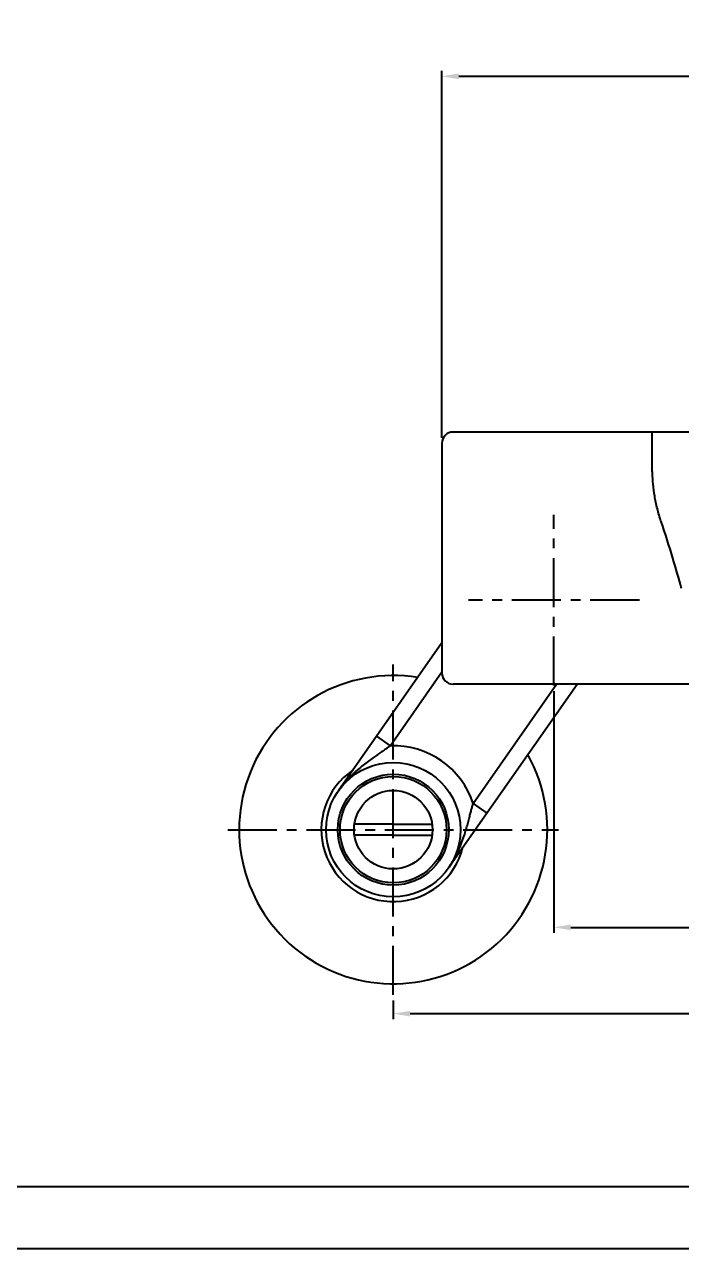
# Model space of a CAD drawing. Extents: x 38931 to 39525, y 15845 to 16265.
# Drawn here: x 39209.3 to 39326.5, y 15845 to 16063.5 of the extents above; entities that cross this region are included whole.
import ezdxf

# ---------------------------------------------------------------- set-up
doc = ezdxf.new("R2010")
doc.units = 0
doc.header["$LTSCALE"] = 7
doc.header["$MEASUREMENT"] = 0
doc.linetypes.add('CENTER', pattern=[2, 1.25, -0.25, 0.25, -0.25])
doc.layers.get('0').update_dxf_attribs({"color": 2, "linetype": 'CONTINUOUS'})
doc.layers.get('Defpoints').update_dxf_attribs({"linetype": 'CONTINUOUS'})
for name, color, linetype in [('CL', 1, 'CENTER'), ('DIM', 2, 'CONTINUOUS'), ('DWG', 7, 'CONTINUOUS'), ('PRT0001-SHAPE', 7, 'CONTINUOUS'), ('TXT', 4, 'CONTINUOUS')]:
    doc.layers.add(name, color=color, linetype=linetype)
doc.styles.add('GHS', font='romans', dxfattribs={"bigfont": 'ghs'})
doc.dimstyles.new('DIM_WS01', dxfattribs={"dimtxt": 3.5, "dimasz": 3, "dimexe": 1, "dimexo": 1, "dimgap": 1, "dimtad": 1, "dimdec": 4, "dimzin": 9, "dimdsep": 46, "dimtxsty": 'GHS', "dimcen": -2, "dimclrd": 256, "dimclre": 256, "dimclrt": 256, "dimadec": 4, "dimazin": 2, "dimtfac": 1, "dimtdec": 4, "dimtix": 1, "dimtmove": 0, "dimatfit": 1, "dimfxl": 0, "dimtolj": 1, "dimtzin": 0, "dimlwd": -1, "dimlwe": -1, "dimarcsym": 0})

# ---------------------------------------------------------------- blocks, each defined once
blk = doc.blocks.new('*D7')
at = {"layer": 'Defpoints', "color": 0}
for p in [(39433.76, 16054.22), (39283.76, 15988.72), (39433.76, 15988.72)]:
    blk.add_point(p, dxfattribs=at)
at = {"layer": 'DIM'}
for p, q in [((39283.76, 15989.72), (39283.76, 16055.22)), ((39286.76, 16054.22), (39430.76, 16054.22)), ((39433.76, 15989.72), (39433.76, 16055.22))]:
    blk.add_line(p, q, dxfattribs=at)
for points in [[(39286.76, 16054.72), (39286.76, 16053.72), (39283.76, 16054.22)], [(39430.76, 16054.72), (39430.76, 16053.72), (39433.76, 16054.22)]]:
    blk.add_solid(points, dxfattribs=at)
at = {"layer": 'DIM', "insert": (39358.76, 16056.97), "char_height": 3.5, "attachment_point": 5, "style": 'GHS'}
blk.add_mtext('\\A1;150', dxfattribs=at)

msp = doc.modelspace()

# ---------------------------------------------------------------- linework, layer by layer
at = {"linetype": 'Continuous'}
msp.add_lwpolyline([(38930.64928, 15845.01461), (39524.64928, 15845.01461), (39524.64928, 16265.01461), (38930.64928, 16265.01461)], close=True, dxfattribs=at)
at = {"layer": 'CL'}
for p, q in [((39303.75612, 15945.48145), (39303.75612, 15975.9667)), ((39318.99875, 15960.72407), (39288.5135, 15960.72407)), ((39275.07726, 15890.2665), (39275.07726, 15949.2665)), ((39245.57726, 15919.7665), (39304.57726, 15919.7665))]:
    msp.add_line(p, q, dxfattribs=at)
at = {"layer": 'DIM'}
for p, q in [((39303.75612, 15944.48145), (39303.75612, 15901.32978)), ((39306.75612, 15902.32978), (39410.75612, 15902.32978)), ((39275.07726, 15889.2665), (39275.07726, 15885.93021)), ((39278.07726, 15886.93021), (39439.43476, 15886.93021))]:
    msp.add_line(p, q, dxfattribs=at)
for points in [[(39306.75612, 15902.82978), (39306.75612, 15901.82978), (39303.75612, 15902.32978)], [(39278.07726, 15887.43021), (39278.07726, 15886.43021), (39275.07726, 15886.93021)]]:
    msp.add_solid(points, dxfattribs=at)
at = {"layer": 'DWG', "linetype": 'Continuous'}
for p, q in [((39283.75612, 15988.72398), (39283.75612, 15947.72408)), ((39330.34244, 15990.72408), (39285.75612, 15990.72408)), ((39431.75612, 15945.72408), (39285.75612, 15945.72408))]:
    msp.add_line(p, q, dxfattribs=at)
at = {"layer": 'DWG'}
for p, q in [((39283.75626, 15953.08351), (39265.24733, 15926.6511)), ((39283.75612, 15953.08239), (39265.24747, 15926.64931)), ((39283.75613, 15947.85168), (39274.58809, 15934.75834)), ((39284.90712, 15912.88347), (39307.90236, 15945.72408)), ((39289.33258, 15924.43403), (39304.24004, 15945.72408)), ((39274.58809, 15934.75834), (39272.13063, 15936.47907)), ((39289.33258, 15924.43403), (39291.79004, 15922.7133)), ((39275.07723, 15920.7666), (39268.14902, 15920.7666)), ((39275.07723, 15918.7666), (39268.14902, 15918.7666)), ((39275.07723, 15920.7666), (39282.00543, 15920.7666)), ((39275.07723, 15918.7666), (39282.00543, 15918.7666))]:
    msp.add_line(p, q, dxfattribs=at)
for centre, radius in [((39275.0773, 15919.76639), 12), ((39275.07726, 15919.7665), 9.9), ((39275.07726, 15919.7665), 9.5), ((39275.07726, 15919.7665), 7)]:
    msp.add_circle(centre, radius, dxfattribs=at)
at = {"layer": 'DWG', "linetype": 'Continuous'}
for centre, start, end in [((39285.75612, 15988.72408), 90, 180), ((39285.75612, 15947.72408), 180, 270)]:
    msp.add_arc(centre, 2, start, end, dxfattribs=at)
at = {"layer": 'DWG'}
for centre, radius, start, end in [((39275.07726, 15919.7665), 27.5, 80.871885, 29.1276931), ((39275.0773, 15919.76639), 15, 18.1301025, 91.8789413), ((39275.0773, 15919.76639), 12.83935, 124.2068954, 345.7931046)]:
    msp.add_arc(centre, radius, start, end, dxfattribs=at)
for points in [[(39274.58786, 15934.76001), (39274.11531, 15934.42505), (39273.58307, 15934.05316), (39272.98076, 15933.6362), (39272.29898, 15933.16456), (39271.52992, 15932.62598), (39270.67046, 15932.00549), (39269.72382, 15931.28437), (39268.69267, 15930.43242), (39267.58186, 15929.40528), (39266.41693, 15928.15724), (39265.45723, 15926.94493)], [(39285.11168, 15913.18155), (39285.92411, 15914.50062), (39286.69942, 15916.02485), (39287.28483, 15917.42137), (39287.73244, 15918.68192), (39288.08595, 15919.81769), (39288.37472, 15920.83672), (39288.61745, 15921.74249), (39288.82713, 15922.54318), (39289.01262, 15923.25046), (39289.17973, 15923.87653), (39289.33258, 15924.43403)], [(39284.90713, 15912.88347), (39285.05706, 15913.10077)], [(39285.05706, 15913.10077), (39285.11168, 15913.18155)]]:
    msp.add_spline(points, degree=3, dxfattribs=at)
at = {"layer": 'PRT0001-SHAPE', "color": 7, "linetype": 'Continuous'}
msp.add_line((39321.29058, 15984.79231), (39321.29058, 15990.7261), dxfattribs=at)
for centre, radius, start, end in [((39126.09217, 15908.23732), 207.73557, 16.7846136, 18.6720444), ((39132.47127, 15910.07359), 201.09793, 15.2086677, 16.808571)]:
    msp.add_arc(centre, radius, start, end, dxfattribs=at)
for points, knots in [([(39321.32654, 15983.38682), (39321.32045, 15983.5119), (39321.30023, 15983.98013), (39321.29039, 15984.44885), (39321.29042, 15984.79229)], [0, 0, 0, 0, 0.267202761, 1, 1, 1, 1]), ([(39322.8939, 15974.74403), (39322.63712, 15975.50265), (39322.29662, 15976.64298), (39321.94299, 15978.16783), (39321.67465, 15979.62253), (39321.46178, 15981.36007), (39321.3585, 15982.72948), (39321.32651, 15983.38682)], [0, 0, 0, 0, 0.272625402, 0.404551638, 0.532698661, 0.775977144, 1, 1, 1, 1])]:
    msp.add_open_spline(points, degree=3, knots=knots, dxfattribs=at)
at = {"layer": 'TXT', "color": 4, "linetype": 'Continuous'}
msp.add_line((39510.64928, 15856.01461), (38956.64928, 15856.01461), dxfattribs=at)

# ---------------------------------------------------------------- dimensions: what is measured, and where the dimension line sits
at = {"layer": 'DIM'}
dim = msp.add_linear_dim(base=(39433.75612, 16054.22139), p1=(39283.75612, 15988.72398), p2=(39433.75612, 15988.72397), dimstyle='DIM_WS01', dxfattribs=at)
dim.commit()
dim.dimension.update_dxf_attribs({"geometry": '*D7', "text_midpoint": (39358.75612, 16056.97139)})

doc.saveas('drawing.dxf')
